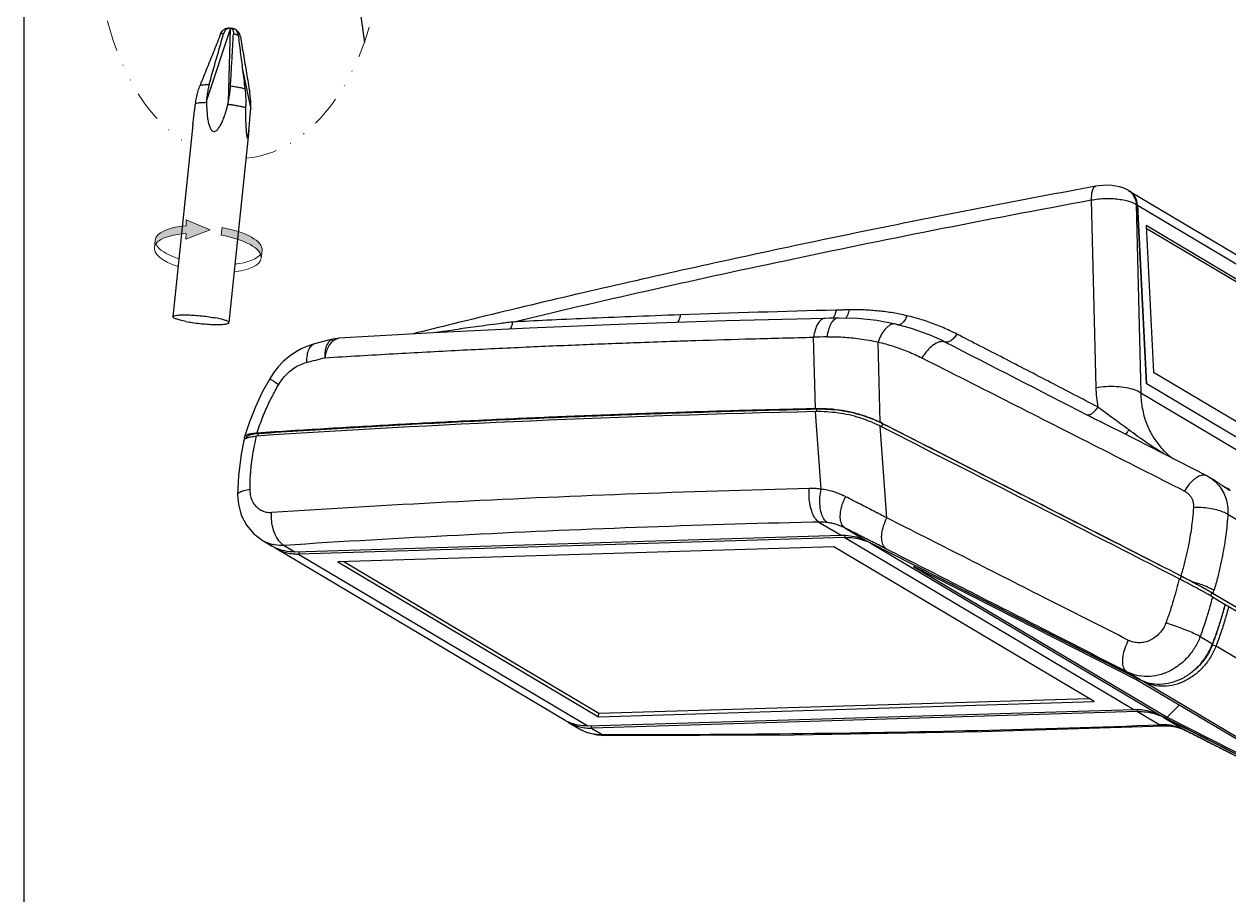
# Model space of a CAD drawing. Header units: millimetres. Extents: x -2947 to 97, y -3022 to 322.
# Drawn here: x -1674.3 to -1503.2, y -2295 to -2171.3 of the extents above; entities that cross this region are included whole.
import ezdxf

# ---------------------------------------------------------------- set-up
doc = ezdxf.new("R2010")
doc.units = ezdxf.units.MM
doc.linetypes.add('DIVIDE', pattern=[31.75, 12.7, -6.35, 0, -6.35, 0, -6.35])
doc.layers.get('0').update_dxf_attribs({"linetype": 'CONTINUOUS'})
doc.layers.get('Defpoints').update_dxf_attribs({"linetype": 'CONTINUOUS'})
doc.layers.add('02___PRT_ALL_AXES', color=7, linetype='CONTINUOUS')
doc.layers.add('hatch', color=56, linetype='CONTINUOUS', lineweight=9)
doc.layers.add('part', color=7, linetype='CONTINUOUS', lineweight=20)

msp = doc.modelspace()

# ---------------------------------------------------------------- hatches: boundary and pattern name
at = {"layer": 'part'}
for points in [[(-1651.3, -2199.95), (-1652.21, -2200.05), (-1653.05, -2200.21), (-1653.79, -2200.41), (-1654.43, -2200.66), (-1654.94, -2200.95), (-1655.33, -2201.26), (-1655.58, -2201.61), (-1655.69, -2201.98), (-1655.79, -2203.07), (-1655.73, -2202.8), (-1655.58, -2202.54), (-1655.29, -2202.22), (-1654.88, -2201.93), (-1654.35, -2201.67), (-1653.72, -2201.45), (-1652.99, -2201.27), (-1652.19, -2201.13), (-1651.31, -2201.03), (-1651.32, -2201.85), (-1647.89, -2200.53), (-1651.28, -2199.11), (-1651.3, -2199.95)], [(-1646.31, -2201.3), (-1645.34, -2201.5), (-1644.41, -2201.74), (-1643.56, -2202.02), (-1642.79, -2202.33), (-1642.13, -2202.67), (-1641.57, -2203.03), (-1641.13, -2203.4), (-1640.83, -2203.78), (-1640.65, -2204.16), (-1640.62, -2204.54), (-1640.51, -2203.45), (-1640.55, -2203.07), (-1640.72, -2202.69), (-1641.03, -2202.31), (-1641.46, -2201.93), (-1642.02, -2201.57), (-1642.69, -2201.24), (-1643.46, -2200.92), (-1644.31, -2200.64), (-1645.23, -2200.4), (-1646.2, -2200.2), (-1646.31, -2201.3)]]:
    msp.add_hatch(color=5, dxfattribs=at).paths.add_polyline_path(points, is_closed=False)

# ---------------------------------------------------------------- linework, layer by layer
at = {"color": 7}
for p, q in [((-1629.83, -2145.89), (-1625.98, -2173.91)), ((-1644.99, -2171.91), (-1648.39, -2182.19)), ((-1645.3, -2182.41), (-1644.99, -2171.91)), ((-1643.29, -2177.75), (-1642.13, -2183.38)), ((-1521.68, -2194.28), (-1522.15, -2194.35)), ((-1522.15, -2194.35), (-1522.15, -2194.35)), ((-1521.09, -2194.23), (-1521.68, -2194.28)), ((-1520.47, -2194.21), (-1521.09, -2194.23)), ((-1519.86, -2194.24), (-1520.47, -2194.21)), ((-1519.27, -2194.31), (-1519.86, -2194.24)), ((-1518.74, -2194.43), (-1519.27, -2194.31)), ((-1518.26, -2194.57), (-1518.74, -2194.43)), ((-1517.83, -2194.75), (-1518.26, -2194.57)), ((-1517.53, -2194.92), (-1517.83, -2194.75)), ((-1522.77, -2196.29), (-1522.12, -2222.97)), ((-1517.53, -2194.92), (-1517.36, -2195.02)), ((-1517.34, -2195.03), (-1478.08, -2218.37)), ((-1516.4, -2196.92), (-1516.24, -2197.01)), ((-1516.4, -2196.92), (-1515.75, -2223.7)), ((-1516.24, -2197.01), (-1514.98, -2222.36)), ((-1516.22, -2197.03), (-1476.96, -2220.37)), ((-1516.22, -2197.03), (-1514.95, -2222.38)), ((-1477.98, -2221.93), (-1514.98, -2199.93)), ((-1514.98, -2199.93), (-1513.94, -2220.74)), ((-1478.44, -2222.06), (-1514.96, -2200.34)), ((-1574.68, -2213.47), (-1588.7, -2213.94)), ((-1560.56, -2213.1), (-1574.68, -2213.47)), ((-1559.96, -2213.09), (-1560.56, -2213.1)), ((-1559.28, -2213.07), (-1559.96, -2213.09)), ((-1558.68, -2213.06), (-1559.28, -2213.07)), ((-1555.96, -2213.12), (-1558.68, -2213.06)), ((-1553.2, -2213.41), (-1555.96, -2213.12)), ((-1550.55, -2213.91), (-1553.2, -2213.41)), ((-1616.23, -2215.17), (-1629.59, -2215.92)), ((-1602.56, -2214.5), (-1616.23, -2215.17)), ((-1588.7, -2213.94), (-1602.56, -2214.5)), ((-1548.28, -2214.54), (-1550.55, -2213.91)), ((-1545.94, -2215.38), (-1548.28, -2214.54)), ((-1545.94, -2215.38), (-1545.94, -2215.38)), ((-1633.93, -2216.98), (-1634.87, -2217.39)), ((-1633.05, -2216.71), (-1633.93, -2216.98)), ((-1632.19, -2216.49), (-1633.05, -2216.71)), ((-1631.26, -2216.26), (-1632.19, -2216.49)), ((-1630.47, -2216.06), (-1631.26, -2216.26)), ((-1630.19, -2215.99), (-1630.47, -2216.06)), ((-1630.47, -2216.06), (-1630.47, -2216.06)), ((-1629.82, -2215.94), (-1630.19, -2215.99)), ((-1629.59, -2215.92), (-1629.82, -2215.94)), ((-1629.59, -2215.92), (-1629.59, -2215.92)), ((-1561.95, -2225.88), (-1562.21, -2215.78)), ((-1552.75, -2227.85), (-1553.05, -2216.46)), ((-1636.65, -2218.5), (-1637.46, -2219.2)), ((-1635.78, -2217.89), (-1636.65, -2218.5)), ((-1634.87, -2217.39), (-1635.78, -2217.89)), ((-1638.21, -2219.99), (-1638.88, -2220.84)), ((-1637.46, -2219.2), (-1638.21, -2219.99)), ((-1639.42, -2221.67), (-1640.48, -2223.6)), ((-1638.88, -2220.84), (-1639.42, -2221.67)), ((-1513.94, -2220.74), (-1476.94, -2242.74)), ((-1640.48, -2223.6), (-1641.45, -2225.66)), ((-1474.72, -2248.1), (-1515.75, -2223.7)), ((-1475.67, -2245.74), (-1514.98, -2222.36)), ((-1641.45, -2225.66), (-1642.3, -2227.77)), ((-1561.95, -2225.88), (-1561.87, -2225.88)), ((-1561.13, -2237.35), (-1561.93, -2226.35)), ((-1561.73, -2225.97), (-1561.87, -2225.88)), ((-1561.75, -2226.36), (-1561.73, -2225.97)), ((-1642.3, -2227.77), (-1642.96, -2229.79)), ((-1551.8, -2241.43), (-1552.74, -2228.41)), ((-1552.56, -2228.5), (-1552.35, -2228.06)), ((-1552.35, -2228.06), (-1552.49, -2227.98)), ((-1643.12, -2230.45), (-1643.5, -2232.39)), ((-1642.99, -2229.88), (-1643, -2229.95)), ((-1642.96, -2229.79), (-1642.99, -2229.88)), ((-1642.96, -2229.79), (-1642.79, -2229.7)), ((-1642.96, -2229.79), (-1642.96, -2229.79)), ((-1506.38, -2235.45), (-1518.47, -2229.26)), ((-1643.5, -2232.39), (-1643.88, -2235.45)), ((-1643.88, -2235.45), (-1643.98, -2238.16)), ((-1506.22, -2235.54), (-1506.38, -2235.45)), ((-1506.03, -2235.65), (-1506.22, -2235.54)), ((-1506.03, -2235.65), (-1505.48, -2235.97)), ((-1503.39, -2237.23), (-1503.2, -2237.33)), ((-1643.98, -2238.16), (-1643.88, -2239.47)), ((-1643.88, -2239.47), (-1643.46, -2241.05)), ((-1643.46, -2241.05), (-1642.73, -2242.45)), ((-1458.45, -2267.68), (-1503.38, -2240.97)), ((-1642.73, -2242.45), (-1641.75, -2243.64)), ((-1561.45, -2242.02), (-1562.4, -2242.04)), ((-1561.45, -2242.02), (-1558.29, -2243.9)), ((-1641.75, -2243.64), (-1640.52, -2244.58)), ((-1635.84, -2246.25), (-1558.29, -2243.9)), ((-1557.77, -2244.2), (-1635.33, -2246.56)), ((-1557.76, -2243.93), (-1557.77, -2244.2)), ((-1557.77, -2244.2), (-1516.71, -2268.62)), ((-1557.74, -2242.86), (-1554.67, -2244.69)), ((-1640.52, -2244.58), (-1639.07, -2245.44)), ((-1638.56, -2245.74), (-1597.49, -2270.16)), ((-1637.37, -2245.34), (-1635.84, -2246.25)), ((-1559.34, -2245.52), (-1629.73, -2247.66)), ((-1522.34, -2267.52), (-1559.34, -2245.52)), ((-1554.67, -2244.69), (-1515.84, -2264.4)), ((-1554.14, -2244.96), (-1554.16, -2244.99)), ((-1515.32, -2264.71), (-1554.16, -2244.99)), ((-1554.16, -2244.99), (-1513.09, -2269.41)), ((-1635.31, -2246.24), (-1635.33, -2246.56)), ((-1635.33, -2246.56), (-1594.26, -2270.98)), ((-1629.73, -2247.66), (-1592.73, -2269.66)), ((-1628.91, -2247.63), (-1592.7, -2269.17)), ((-1516.42, -2264.37), (-1548.02, -2248.32)), ((-1548.02, -2248.32), (-1511.99, -2269.75)), ((-1511.67, -2248.82), (-1510.05, -2249.66)), ((-1511.67, -2248.83), (-1509.94, -2249.72)), ((-1510.15, -2250.16), (-1509.94, -2249.72)), ((-1505.86, -2252.48), (-1505.6, -2252.07)), ((-1505.6, -2252.07), (-1459.9, -2279.24)), ((-1505.57, -2252.65), (-1503.77, -2253.72)), ((-1505.45, -2252.15), (-1459.74, -2279.33)), ((-1503.77, -2253.72), (-1503.78, -2253.76)), ((-1503.75, -2253.77), (-1503.78, -2253.75)), ((-1503.77, -2253.74), (-1503.57, -2253.86)), ((-1503.26, -2254.02), (-1503.75, -2253.77)), ((-1503.26, -2254.02), (-1462.19, -2278.44)), ((-1507.31, -2258.28), (-1505.57, -2259.31)), ((-1505.63, -2259.42), (-1505.57, -2259.46)), ((-1505.57, -2259.46), (-1505.06, -2259.62)), ((-1505.06, -2259.62), (-1463.99, -2284.04)), ((-1515.84, -2264.4), (-1517.7, -2263.29)), ((-1480.39, -2285.79), (-1516.42, -2264.37)), ((-1515.28, -2264.6), (-1515.32, -2264.71)), ((-1474.26, -2289.13), (-1515.32, -2264.71)), ((-1592.73, -2269.66), (-1522.34, -2267.52)), ((-1592.7, -2269.17), (-1523.13, -2267.06)), ((-1511.99, -2269.75), (-1510.29, -2268.02)), ((-1594.26, -2270.98), (-1516.71, -2268.62)), ((-1516.2, -2268.93), (-1593.75, -2271.28)), ((-1592.73, -2269.66), (-1592.7, -2269.17)), ((-1516.2, -2268.93), (-1516.18, -2268.65)), ((-1516.2, -2268.93), (-1513.03, -2270.81)), ((-1513.09, -2269.41), (-1474.26, -2289.13)), ((-1512.58, -2269.72), (-1512.56, -2269.68)), ((-1512.58, -2269.72), (-1509.51, -2271.54)), ((-1473.75, -2289.43), (-1512.58, -2269.72)), ((-1511.99, -2269.75), (-1480.39, -2285.79)), ((-1596.98, -2270.47), (-1595.53, -2271.33)), ((-1595.53, -2271.33), (-1594.47, -2271.85)), ((-1594.47, -2271.85), (-1592.99, -2272.25)), ((-1593.75, -2271.28), (-1593.73, -2270.96)), ((-1593.75, -2271.28), (-1592.23, -2272.19)), ((-1564.97, -2272.22), (-1538.3, -2271.75)), ((-1538.3, -2271.75), (-1512.45, -2270.96)), ((-1513.03, -2270.81), (-1512.45, -2270.96)), ((-1512.45, -2270.96), (-1512.2, -2270.95)), ((-1512.2, -2270.95), (-1511.71, -2270.97)), ((-1511.88, -2270.85), (-1511.43, -2271)), ((-1511.71, -2270.97), (-1511.43, -2271)), ((-1511.43, -2271), (-1511.43, -2271)), ((-1511.43, -2271), (-1510.83, -2271.09)), ((-1510.83, -2271.09), (-1510.03, -2271.32)), ((-1510.03, -2271.32), (-1509.43, -2271.58)), ((-1509.51, -2271.54), (-1509.43, -2271.58)), ((-1509.51, -2271.54), (-1509.43, -2271.58)), ((-1509.43, -2271.58), (-1509.43, -2271.58)), ((-1509.43, -2271.58), (-1507.46, -2272.58)), ((-1592.99, -2272.25), (-1591.8, -2272.34)), ((-1592.23, -2272.19), (-1591.8, -2272.34)), ((-1592.23, -2272.19), (-1591.8, -2272.19)), ((-1591.8, -2272.34), (-1564.97, -2272.22)), ((-1591.8, -2272.34), (-1591.8, -2272.34)), ((-1507.46, -2272.58), (-1505.42, -2273.61)), ((-1505.42, -2273.61), (-1503.87, -2274.39)), ((-1503.87, -2274.39), (-1503.8, -2274.43)), ((-1503.87, -2274.39), (-1493.12, -2279.83)), ((-1503.87, -2274.39), (-1503.8, -2274.43))]:
    msp.add_line(p, q, dxfattribs=at)
for centre, radius, start, end in [((-1645.03, -2172.84), 0.942, 133.4752, 135.5783), ((-1645.05, -2173.07), 1.17, 87.0431, 87.7535), ((-1645.03, -2172.33), 0.421, 82.5325, 84.135), ((-1644.93, -2173.49), 1.56, 69.2013, 74.0211), ((-1644.88, -2173.21), 1.27, 66.8207, 71.7325), ((-1644.85, -2173.14), 1.2, 58.0058, 66.814), ((-1644.86, -2173.16), 1.22, 55.0245, 58.0249), ((-1645.07, -2173.34), 1.5, 21.2222, 23.195), ((-1645.08, -2173.34), 1.5, 9.6315, 21.2265), ((-1638.4, -2184.11), 11.67, 171.4436, 172.8518), ((-1641.19, -2182.47), 7.2, 177.7717, 180.0031), ((-1654.32, -2180.58), 9.21, 346.7739, 348.5332), ((-1677.39, -2182.18), 34.57, 358.3704, 358.8454), ((-1653.2, -2182.75), 11.09, 355.2777, 356.715), ((-1518.63, -2196.76), 2.14, 53.9155, 59.1955), ((-1513.65, -4088.18), 1876.79, 91.38544, 92.06051), ((-1550.15, -2213.48), 0.547, 257.9293, 265.2177), ((-1556.97, -2242.7), 29.47, 62.9238, 68.0267), ((-1541.9, -3022.25), 806.73, 91.30743, 91.44206), ((-4475.31, -7950.27), 6439.85, 62.71701, 62.918896), ((-1504.36, -2222.55), 17.76, 181.3418, 190.1285), ((-1561.13, -2244.89), 18.5, 63.008, 65.1464), ((-1561.09, -2244.87), 18.96, 63.0094, 63.9169), ((-1642.5, -2230.79), 0.723, 121.9824, 125.855), ((-1637.73, -2239.88), 5.46, 239.2692, 256.6816), ((-1636.16, -2240.55), 5.69, 239.247, 243.9809), ((-1635.64, -2240.83), 5.72, 237.2869, 239.2504), ((-1636.17, -2240.57), 5.67, 243.986, 245.1724), ((-1557.39, -2251.36), 7.15, 63.0897, 67.801), ((-1635.53, -2240.2), 6.36, 266.9236, 271.7441), ((-1558.61, -2239.29), 54.69, 346.4004, 346.8285), ((-1514.28, -2256.01), 9.32, 338.4646, 338.7379), ((-1514.27, -2256.02), 9.31, 338.7378, 339.2501), ((-1559.34, -2239.08), 57.51, 339.2502, 339.3835), ((-1513.25, -2259.31), 5.71, 243.0985, 248.9521), ((-1513.22, -2259.23), 5.8, 248.9375, 249.5303), ((-1515.81, -2276.09), 7.15, 63.0897, 67.801), ((-1594.58, -2265.28), 5.69, 239.247, 243.9809), ((-1594.06, -2265.55), 5.72, 237.2869, 239.2504), ((-1594.59, -2265.29), 5.67, 243.986, 245.1724), ((-1593.95, -2264.92), 6.36, 266.9236, 271.7441), ((-1512.71, -2278.73), 7.93, 88.136, 92.3225), ((-1512.71, -2278.45), 7.65, 83.8099, 88.1207), ((-1512.67, -2278.05), 7.25, 79.0561, 83.7928), ((-1512.51, -2277.5), 6.67, 63.2248, 66.6718)]:
    msp.add_arc(centre, radius, start, end, dxfattribs=at)
for centre, major_axis, ratio, start_param, end_param in [((-1518.88, -2197.61), (-1.49, -2.6), 0.836608, 2.223423, 3.127142), ((-1518.88, -2197.6), (-1.55, -2.57), 0.84547, 2.243045, 3.151249), ((-1253.87, -2419.05), (-704.11, 76.31), 0.252127, -1.090816, -0.961105), ((-1254.42, -2407.95), (-719.62, 378.36), 0.027332, 5.090259, 5.154155), ((-1505.67, -2235.97), (-2.72, 1.44), 0.029724, 2.150455, 2.577509)]:
    msp.add_ellipse(centre, major_axis=major_axis, ratio=ratio, start_param=start_param, end_param=end_param, dxfattribs=at)
for points, start_tangent, end_tangent in [([(-1646.39, -2172.69), (-1646.23, -2172.4)], (0.37004, 0.929016), (0.590583, 0.806977)), ([(-1646.23, -2172.4), (-1646.04, -2172.19), (-1645.85, -2172.06)], (0.590583, 0.806977), (0.883066, 0.469248)), ([(-1645.7, -2172.18), (-1645.84, -2172.36), (-1645.97, -2172.64)], (-0.699973, -0.714169), (-0.273953, -0.961743)), ([(-1645.24, -2171.9), (-1645.39, -2171.92), (-1645.55, -2171.95), (-1645.74, -2172.01), (-1645.85, -2172.06)], (-0.999056, -0.043446), (-0.883052, -0.469275)), ([(-1645.01, -2171.91), (-1645.15, -2171.91), (-1645.32, -2171.94), (-1645.5, -2172.02), (-1645.68, -2172.15)], (-0.999232, 0.039178), (-0.725712, -0.687999)), ([(-1644.98, -2171.91), (-1644.92, -2171.92)], (0.991509, -0.130042), (0.960526, -0.278191)), ([(-1644.92, -2171.92), (-1644.86, -2171.95), (-1644.79, -2171.99), (-1644.74, -2172.04), (-1644.7, -2172.1)], (0.960526, -0.278191), (0.519257, -0.854618)), ([(-1644.67, -2171.95), (-1644.88, -2171.92)], (-0.982391, 0.186837), (-0.994217, 0.107387)), ([(-1644.7, -2172.1), (-1644.66, -2172.17)], (0.519257, -0.854618), (0.412578, -0.910922)), ([(-1644.5, -2171.99), (-1644.67, -2171.95)], (-0.961129, 0.2761), (-0.982391, 0.186837)), ([(-1644.66, -2172.17), (-1644.63, -2172.24), (-1644.61, -2172.33), (-1644.59, -2172.42), (-1644.58, -2172.52), (-1644.58, -2172.63), (-1644.58, -2172.74)], (0.412578, -0.910922), (-0.055184, -0.998476)), ([(-1644.27, -2172.09), (-1644.34, -2172.05), (-1644.38, -2172.03)], (-0.80387, 0.594805), (-0.934349, 0.356361)), ([(-1644.22, -2172.13), (-1644.27, -2172.09)], (-0.730883, 0.682503), (-0.80387, 0.594805)), ([(-1643.91, -2172.87), (-1643.93, -2172.75), (-1643.95, -2172.64), (-1643.98, -2172.54), (-1644.02, -2172.44), (-1644.06, -2172.35), (-1644.1, -2172.28), (-1644.15, -2172.21), (-1644.2, -2172.14), (-1644.22, -2172.13)], (-0.125086, 0.992146), (-0.730883, 0.682503)), ([(-1643.69, -2172.75), (-1643.83, -2172.5), (-1643.99, -2172.31), (-1644.16, -2172.16)], (-0.393869, 0.919167), (-0.819417, 0.573197)), ([(-1646.39, -2172.69), (-1647.33, -2175.05), (-1648.3, -2177.5), (-1649.31, -2180.03)], (-0.37004, -0.929016), (-0.368953, -0.929448)), ([(-1648.02, -2179.88), (-1647.32, -2177.39), (-1646.63, -2174.98), (-1645.97, -2172.64)], (0.272756, 0.962083), (0.273953, 0.961743)), ([(-1646.39, -2172.69), (-1646.23, -2172.66), (-1645.97, -2172.64)], (0.937725, 0.347378), (0.999741, 0.02274)), ([(-1644.99, -2180.1), (-1644.85, -2177.56), (-1644.71, -2175.1), (-1644.58, -2172.74)], (0.055968, 0.998433), (0.055184, 0.998476)), ([(-1644.21, -2172.8), (-1644.33, -2172.78), (-1644.45, -2172.76), (-1644.58, -2172.74)], (-0.982391, 0.186837), (-0.989878, 0.141922)), ([(-1644.21, -2172.8), (-1644.1, -2172.82), (-1644, -2172.84), (-1643.91, -2172.87)], (0.982391, -0.186837), (0.968437, -0.24926)), ([(-1643.91, -2172.87), (-1643.6, -2175.3), (-1643.28, -2177.84), (-1642.95, -2180.48)], (0.125086, -0.992146), (0.124327, -0.992241)), ([(-1643.59, -2173.09), (-1643.16, -2175.64), (-1642.72, -2178.27), (-1642.27, -2180.98)], (0.166946, -0.985966), (0.165859, -0.98615)), ([(-1649.94, -2182.38), (-1649.79, -2181.58), (-1649.58, -2180.8), (-1649.31, -2180.03)], (0.14882, 0.988864), (0.368953, 0.929448)), ([(-1649.31, -2180.03), (-1649.04, -2179.95), (-1648.6, -2179.9), (-1648.02, -2179.88)], (0.889401, 0.457128), (0.999972, 0.007446)), ([(-1648.02, -2179.88), (-1648.2, -2180.64), (-1648.32, -2181.41), (-1648.39, -2182.19)], (-0.272756, -0.962083), (-0.038701, -0.999251)), ([(-1645.3, -2182.41), (-1645.16, -2181.63), (-1645.05, -2180.86), (-1644.99, -2180.1)], (0.199182, 0.979962), (0.055968, 0.998433)), ([(-1644.99, -2180.1), (-1644.22, -2180.21), (-1643.53, -2180.34), (-1642.95, -2180.48)], (0.991165, -0.132638), (0.963217, -0.268725)), ([(-1642.95, -2180.48), (-1642.87, -2181.27), (-1642.83, -2182.08), (-1642.83, -2182.88)], (0.124327, -0.992241), (-0.020034, -0.999799)), ([(-1642.13, -2183.38), (-1642.11, -2182.59), (-1642.16, -2181.78), (-1642.27, -2180.98)], (0.057334, 0.998355), (-0.165859, 0.98615)), ([(-1650.34, -2185.6), (-1650.31, -2185.32), (-1650.27, -2184.97), (-1650.22, -2184.58), (-1650.17, -2184.16), (-1650.11, -2183.7), (-1650.05, -2183.21), (-1649.98, -2182.66)], (0.103731, 0.994605), (0.124453, 0.992225)), ([(-1648.39, -2182.47), (-1648.96, -2182.49), (-1649.43, -2182.52), (-1649.77, -2182.58), (-1649.98, -2182.66)], (-0.999998, 0.001992), (-0.83185, -0.555001)), ([(-1648.39, -2182.47), (-1648.38, -2183.01), (-1648.36, -2183.51), (-1648.33, -2183.96), (-1648.29, -2184.37), (-1648.24, -2184.75), (-1648.18, -2185.1), (-1648.11, -2185.41), (-1648.03, -2185.69), (-1647.94, -2185.94), (-1647.84, -2186.16), (-1647.72, -2186.35), (-1647.57, -2186.48), (-1647.41, -2186.55), (-1647.25, -2186.55), (-1647.08, -2186.48), (-1646.91, -2186.36), (-1646.76, -2186.19), (-1646.61, -2185.99), (-1646.46, -2185.76), (-1646.32, -2185.49), (-1646.17, -2185.2), (-1646.03, -2184.87), (-1645.9, -2184.51), (-1645.76, -2184.12), (-1645.62, -2183.68), (-1645.49, -2183.21), (-1645.36, -2182.69)], (0.000416, -1), (0.228996, 0.973427)), ([(-1645.36, -2182.69), (-1644.9, -2182.75), (-1644.43, -2182.82), (-1643.94, -2182.91)], (0.991963, -0.12653), (0.982391, -0.186837)), ([(-1643.94, -2182.91), (-1643.33, -2183.04), (-1642.84, -2183.17)], (0.982391, -0.186837), (0.95898, -0.283474)), ([(-1642.84, -2183.17), (-1642.85, -2183.72), (-1642.85, -2184.23), (-1642.85, -2184.69), (-1642.84, -2185.12), (-1642.83, -2185.51), (-1642.81, -2185.87), (-1642.79, -2186.2), (-1642.77, -2186.5), (-1642.75, -2186.76), (-1642.73, -2186.91)], (-0.028211, -0.999602), (0.116446, -0.993197)), ([(-1642.38, -2186.43), (-1642.36, -2186.18), (-1642.33, -2185.85), (-1642.3, -2185.5), (-1642.27, -2185.1), (-1642.23, -2184.66), (-1642.19, -2184.19), (-1642.15, -2183.66)], (0.103754, 0.994603), (0.082345, 0.996604)), ([(-1642.73, -2186.91), (-1642.72, -2187), (-1642.69, -2187.2), (-1642.66, -2187.35), (-1642.62, -2187.45), (-1642.58, -2187.47), (-1642.55, -2187.42), (-1642.51, -2187.31), (-1642.48, -2187.15), (-1642.45, -2186.96), (-1642.42, -2186.73), (-1642.39, -2186.47), (-1642.38, -2186.43)], (0.116446, -0.993197), (0.103754, 0.994603)), ([(-1522.15, -2194.35), (-1537.81, -2197.31), (-1553.3, -2200.39), (-1568.6, -2203.59), (-1583.72, -2206.91), (-1598.64, -2210.34), (-1613.35, -2213.88), (-1619.11, -2215.31)], (-0.983476, -0.181038), (-0.969903, -0.243491)), ([(-1522.15, -2194.35), (-1522.38, -2194.49), (-1522.61, -2194.88), (-1522.74, -2195.5), (-1522.77, -2196.29)], (-0.976382, -0.216049), (0.028761, -0.999586)), ([(-1604.95, -2213.62), (-1586.07, -2209.22), (-1566.34, -2204.91), (-1545.29, -2200.59), (-1522.77, -2196.29)], (0.972489, 0.232947), (0.983476, 0.181038)), ([(-1522.77, -2196.29), (-1521.76, -2196.15), (-1520.7, -2196.08), (-1519.65, -2196.1), (-1518.65, -2196.2), (-1517.75, -2196.38), (-1516.99, -2196.62), (-1516.4, -2196.92)], (0.983941, 0.178495), (0.835924, -0.548845)), ([(-1517.36, -2195.03), (-1516.99, -2195.37), (-1516.58, -2196.07), (-1516.4, -2196.92)], (0.808245, -0.588846), (0.049745, -0.998762)), ([(-1559.03, -2211.94), (-1559.18, -2212.58), (-1559.44, -2213.04), (-1559.48, -2213.09)], (-0.13918, -0.990267), (-0.684127, -0.729363)), ([(-1557.17, -2211.89), (-1557.79, -2211.91), (-1558.41, -2211.92), (-1559.03, -2211.94)], (-0.999733, -0.023086), (-0.999706, -0.024231)), ([(-1557.17, -2211.89), (-1557.33, -2212.53), (-1557.58, -2212.99), (-1557.68, -2213.1)], (-0.139466, -0.990227), (-0.751764, -0.659432)), ([(-1548.96, -2212.73), (-1549.94, -2212.52), (-1550.92, -2212.33), (-1551.93, -2212.18), (-1552.95, -2212.06), (-1553.98, -2211.97), (-1555.03, -2211.91), (-1556.09, -2211.89), (-1557.17, -2211.89)], (-0.973843, 0.227222), (-0.999734, -0.023082)), ([(-1604.95, -2213.62), (-1606.85, -2213.86), (-1608.58, -2214.09), (-1610.17, -2214.3), (-1611.65, -2214.51), (-1613.03, -2214.71), (-1614.29, -2214.9), (-1615.43, -2215.07), (-1615.97, -2215.15)], (-0.992258, -0.124198), (-0.988034, -0.154238)), ([(-1604.95, -2213.62), (-1605.12, -2214.28), (-1605.32, -2214.65)], (-0.135281, -0.990807), (-0.602185, -0.798357)), ([(-1581.13, -2212.6), (-1588.18, -2212.87), (-1594.5, -2213.13), (-1600.08, -2213.38), (-1604.95, -2213.62)], (-0.999351, -0.036009), (-0.99879, -0.049179)), ([(-1581.13, -2212.6), (-1581.3, -2213.26), (-1581.55, -2213.7)], (-0.137431, -0.990511), (-0.651461, -0.758682)), ([(-1560.56, -2213.1), (-1560.63, -2213.1), (-1561.15, -2213.34), (-1561.61, -2213.89), (-1561.97, -2214.73), (-1562.21, -2215.78)], (-0.999919, -0.01276), (-0.139229, -0.99026)), ([(-1558.68, -2213.06), (-1558.76, -2213.06), (-1559.27, -2213.3), (-1559.73, -2213.86), (-1560.08, -2214.69), (-1560.31, -2215.73)], (-0.999955, -0.00947), (-0.139481, -0.990225)), ([(-1548.96, -2212.73), (-1549.25, -2213.34), (-1549.62, -2213.78), (-1550, -2214.01), (-1550.2, -2214.02)], (-0.337792, -0.941221), (-0.996433, 0.084382)), ([(-1541.87, -2215.33), (-1542.84, -2214.85), (-1543.82, -2214.41), (-1544.82, -2214), (-1545.83, -2213.63), (-1546.86, -2213.3), (-1547.91, -2212.99), (-1548.96, -2212.73)], (-0.88936, 0.457207), (-0.97384, 0.227233)), ([(-1550.55, -2213.92), (-1550.91, -2213.9), (-1551.49, -2214.14), (-1552.08, -2214.68), (-1552.61, -2215.47), (-1553.05, -2216.46)], (-0.975212, 0.221271), (-0.340676, -0.940181)), ([(-1541.87, -2215.33), (-1542.27, -2215.88), (-1542.72, -2216.28), (-1543.16, -2216.48), (-1543.56, -2216.47)], (-0.505338, -0.862921), (-0.935795, 0.352545)), ([(-1521.85, -2225.68), (-1528.54, -2222.2), (-1535.22, -2218.75), (-1541.87, -2215.33)], (-0.887158, 0.461466), (-0.889357, 0.457213)), ([(-1633.05, -2216.71), (-1633.43, -2216.91), (-1633.86, -2217.46), (-1634.13, -2218.31), (-1634.2, -2219.36)], (-0.966116, -0.258109), (0.020352, -0.999793)), ([(-1631.55, -2218.69), (-1631.51, -2217.77), (-1631.34, -2217.03), (-1631.05, -2216.47), (-1630.66, -2216.13), (-1630.47, -2216.06)], (-0.036454, 0.999335), (0.970028, 0.242993)), ([(-1631.55, -2218.69), (-1631.32, -2217.73), (-1630.97, -2216.96), (-1630.53, -2216.37), (-1630.01, -2216.02), (-1629.59, -2215.92)], (0.148891, 0.988854), (0.997946, 0.064057)), ([(-1631.55, -2218.69), (-1621.84, -2218.12), (-1612.51, -2217.62), (-1603.53, -2217.19), (-1594.94, -2216.82), (-1586.76, -2216.51), (-1581.92, -2216.34)], (0.998116, 0.061361), (0.999434, 0.033636)), ([(-1581.92, -2216.34), (-1578.92, -2216.24), (-1570.93, -2216), (-1562.21, -2215.78)], (0.999434, 0.033636), (0.999722, 0.023582)), ([(-1560.31, -2215.73), (-1558.07, -2215.76), (-1555.66, -2215.99), (-1553.05, -2216.46)], (0.99974, 0.022814), (0.975147, -0.221559)), ([(-1553.05, -2216.46), (-1550.88, -2217.06), (-1548.8, -2217.81), (-1546.81, -2218.72)], (0.973788, -0.227459), (0.892311, -0.451421)), ([(-1543.56, -2216.47), (-1544.14, -2216.41), (-1544.81, -2216.64), (-1545.51, -2217.12), (-1546.2, -2217.84), (-1546.81, -2218.72)], (-0.937559, 0.347825), (-0.510105, -0.860112)), ([(-1634.2, -2219.36), (-1632.87, -2219.02), (-1631.55, -2218.69)], (0.968899, 0.247458), (0.969384, 0.245552)), ([(-1546.81, -2218.72), (-1534.24, -2225.08), (-1521.82, -2231.39), (-1509.54, -2237.62)], (0.892308, -0.451427), (0.891442, -0.453134)), ([(-1638.14, -2222.48), (-1637.53, -2221.6), (-1636.8, -2220.82), (-1635.99, -2220.18), (-1635.11, -2219.68), (-1634.2, -2219.36)], (0.510268, 0.860015), (0.968868, 0.247576)), ([(-1639.42, -2221.67), (-1639.26, -2221.78), (-1638.82, -2222.06), (-1638.14, -2222.48)], (-0.986934, -0.161123), (0.854531, -0.519401)), ([(-1641.2, -2229.34), (-1640.81, -2228.16), (-1640.39, -2227.06), (-1639.96, -2226.04), (-1639.53, -2225.09), (-1639.1, -2224.22), (-1638.65, -2223.37), (-1638.14, -2222.48)], (0.298547, 0.954395), (0.510184, 0.860065)), ([(-1515.75, -2223.7), (-1516.63, -2223.27), (-1517.81, -2222.96), (-1519.21, -2222.8), (-1520.69, -2222.8), (-1522.12, -2222.97)], (-0.819958, 0.572424), (-0.98423, -0.176896)), ([(-1515.75, -2223.7), (-1515.68, -2224.87), (-1515.52, -2225.94), (-1515.29, -2226.94), (-1514.98, -2227.9), (-1514.6, -2228.81), (-1514.14, -2229.69), (-1513.61, -2230.5), (-1513.03, -2231.26), (-1512.37, -2231.97), (-1511.6, -2232.67), (-1511.12, -2233.04)], (0.015738, -0.999876), (0.805381, -0.592758)), ([(-1641.2, -2229.34), (-1631.62, -2228.74), (-1621.95, -2228.18), (-1612.17, -2227.67), (-1602.3, -2227.21), (-1592.35, -2226.8), (-1582.3, -2226.45), (-1572.16, -2226.14), (-1561.95, -2225.88)], (0.997802, 0.066259), (0.999746, 0.022552)), ([(-1641.03, -2229.44), (-1628.23, -2228.63), (-1615.26, -2227.92), (-1602.11, -2227.3), (-1588.8, -2226.77), (-1575.34, -2226.32), (-1561.73, -2225.97)], (0.997799, 0.066312), (0.999746, 0.022552)), ([(-1553.36, -2228.11), (-1555.64, -2227.23), (-1558.73, -2226.54), (-1561.93, -2226.35)], (-0.907374, 0.420325), (-0.999746, -0.022552)), ([(-1561.87, -2225.88), (-1559.96, -2225.93), (-1558.08, -2226.15), (-1556.24, -2226.54), (-1554.46, -2227.11), (-1552.75, -2227.85)], (0.999747, 0.022481), (0.898155, -0.439678)), ([(-1561.73, -2225.97), (-1558.46, -2226.15), (-1555.31, -2226.86), (-1553.8, -2227.4), (-1552.35, -2228.06)], (0.999734, 0.023057), (0.891297, -0.453419)), ([(-1521.85, -2225.68), (-1522.21, -2226.18), (-1522.61, -2226.56), (-1523.01, -2226.78), (-1523.37, -2226.83)], (-0.514233, -0.85765), (-0.991411, 0.130784)), ([(-1518.47, -2229.26), (-1519.26, -2228.87), (-1520.44, -2228.29), (-1521.52, -2227.76), (-1522.5, -2227.27), (-1523.37, -2226.83)], (-0.890362, 0.455253), (-0.88874, 0.458411)), ([(-1517.44, -2228.93), (-1518.55, -2228.11), (-1519.54, -2227.4), (-1520.42, -2226.77), (-1521.19, -2226.19), (-1521.85, -2225.68)], (-0.802438, 0.596736), (-0.783296, 0.621649)), ([(-1552.49, -2227.98), (-1538.46, -2235.13), (-1524.31, -2242.36), (-1511.67, -2248.82)], (0.891051, -0.453904), (0.890141, -0.455685)), ([(-1552.35, -2228.06), (-1538.34, -2235.2), (-1524.2, -2242.43), (-1511.67, -2248.83)], (0.891057, -0.453891), (0.89015, -0.455668)), ([(-1517.44, -2228.93), (-1517.69, -2229.28), (-1517.88, -2229.48), (-1517.98, -2229.52)], (-0.55081, -0.834631), (-0.911338, 0.411658)), ([(-1512.38, -2232.39), (-1513.33, -2231.8), (-1514.88, -2230.77), (-1516.24, -2229.81), (-1517.44, -2228.93)], (-0.851525, 0.524314), (-0.802526, 0.596618)), ([(-1643.12, -2230.45), (-1643, -2230.26)], (0.255313, 0.966859), (0.718084, 0.695956)), ([(-1642.93, -2230.23), (-1642.98, -2230.15), (-1643.01, -2230.03), (-1643, -2229.95)], (-0.584703, 0.811248), (0.230954, 0.972965)), ([(-1643, -2229.95), (-1642.99, -2229.91), (-1642.92, -2229.8)], (0.230954, 0.972965), (0.681641, 0.731687)), ([(-1643, -2230.26), (-1642.93, -2230.2)], (0.718084, 0.695956), (0.810164, 0.586203)), ([(-1642.92, -2229.8), (-1642.79, -2229.7)], (0.681641, 0.731687), (0.840956, 0.541103)), ([(-1642.89, -2230.17), (-1642.71, -2230.09)], (0.847891, 0.53017), (0.932602, 0.360907)), ([(-1642.79, -2229.7), (-1642.59, -2229.6), (-1642.32, -2229.51), (-1642, -2229.44), (-1641.62, -2229.38), (-1641.2, -2229.34)], (0.85159, 0.524208), (0.997802, 0.066259)), ([(-1642.72, -2230.06), (-1642.72, -2230.02), (-1642.7, -2229.95), (-1642.66, -2229.89), (-1642.61, -2229.84), (-1642.53, -2229.78), (-1642.35, -2229.68), (-1642.1, -2229.6), (-1641.79, -2229.53), (-1641.43, -2229.47), (-1641.03, -2229.44)], (0.021726, 0.999764), (0.997792, 0.06641)), ([(-1642.71, -2230.09), (-1642.63, -2230.06), (-1642.04, -2229.91), (-1641.28, -2229.82)], (0.932602, 0.360907), (0.997799, 0.066311)), ([(-1642.22, -2237.35), (-1642.2, -2236.33), (-1642.15, -2235.26), (-1642.04, -2234.07), (-1641.87, -2232.78), (-1641.63, -2231.36), (-1641.28, -2229.82)], (-0.000805, 1), (0.243636, 0.969867)), ([(-1641.05, -2229.81), (-1641.05, -2229.68), (-1641.03, -2229.44)], (0.058314, 0.998298), (0.060206, 0.998186)), ([(-1506.38, -2235.45), (-1506.86, -2235.35), (-1507.5, -2235.53), (-1508.2, -2236), (-1508.9, -2236.71), (-1509.54, -2237.62)], (-0.893478, 0.449107), (-0.51983, -0.85427)), ([(-1506.02, -2235.65), (-1505.4, -2236.09), (-1504.66, -2236.82), (-1504.09, -2237.67), (-1503.67, -2238.64), (-1503.43, -2239.73), (-1503.38, -2240.97)], (0.858716, -0.512452), (-0.052268, -0.998633)), ([(-1643.97, -2238.16), (-1643.96, -2238.06), (-1643.68, -2237.78), (-1643.08, -2237.54), (-1642.22, -2237.35)], (-0.067318, 0.997732), (0.986678, 0.162687)), ([(-1639.16, -2240.69), (-1639.86, -2240.65), (-1640.51, -2240.44), (-1641.09, -2240.06), (-1641.57, -2239.54), (-1641.92, -2238.89), (-1642.14, -2238.15), (-1642.22, -2237.35)], (-0.997789, -0.06646), (-0.000974, 1)), ([(-1562.81, -2237.27), (-1588.85, -2238.08), (-1614.32, -2239.22), (-1639.16, -2240.69)], (-0.999701, -0.024456), (-0.997775, -0.066677)), ([(-1561.45, -2242.02), (-1561.96, -2241.51), (-1562.38, -2240.7), (-1562.68, -2239.66), (-1562.83, -2238.47), (-1562.81, -2237.27)], (-0.849465, 0.527645), (0.087565, 0.996159)), ([(-1561.13, -2237.35), (-1561.68, -2237.29), (-1562.24, -2237.27), (-1562.81, -2237.27)], (-0.992175, 0.124853), (-0.999701, -0.024455)), ([(-1560.25, -2242.09), (-1560.73, -2241.58), (-1561.08, -2240.77), (-1561.28, -2239.73), (-1561.29, -2238.55), (-1561.13, -2237.35)], (-0.848775, 0.528754), (0.207569, 0.97822)), ([(-1557.65, -2238.42), (-1558.19, -2238.17), (-1558.8, -2237.92), (-1559.49, -2237.69), (-1560.27, -2237.5), (-1561.13, -2237.35)], (-0.889881, 0.456192), (-0.991813, 0.127696)), ([(-1509.54, -2237.62), (-1509.13, -2237.89), (-1508.8, -2238.21), (-1508.55, -2238.58), (-1508.37, -2238.99), (-1508.27, -2239.46), (-1508.26, -2239.99)], (0.891371, -0.453275), (-0.071774, -0.997421)), ([(-1503.39, -2237.39), (-1503.58, -2237.26), (-1503.82, -2237.1), (-1504.1, -2236.9), (-1504.41, -2236.68), (-1504.74, -2236.45), (-1505.11, -2236.2), (-1505.48, -2235.97)], (-0.859527, 0.51109), (-0.859511, 0.511118)), ([(-1502.98, -2237.53), (-1503.01, -2237.55), (-1503.1, -2237.53), (-1503.22, -2237.48), (-1503.39, -2237.39)], (-0.436717, -0.899599), (-0.859527, 0.51109)), ([(-1557.74, -2242.86), (-1558.17, -2242.38), (-1558.39, -2241.62), (-1558.37, -2240.64), (-1558.12, -2239.54), (-1557.65, -2238.42)], (-0.857257, 0.514889), (0.453651, 0.891179)), ([(-1551.8, -2241.43), (-1553.63, -2240.49), (-1555.56, -2239.5), (-1557.65, -2238.42)], (-0.888706, 0.458477), (-0.889882, 0.456191)), ([(-1637.37, -2245.34), (-1638, -2244.85), (-1638.53, -2244.06), (-1638.93, -2243.04), (-1639.14, -2241.89), (-1639.16, -2240.69)], (-0.896966, 0.442099), (0.069711, 0.997567)), ([(-1508.26, -2239.99), (-1508.35, -2241.1), (-1508.48, -2242.24), (-1508.65, -2243.5), (-1508.89, -2244.87), (-1509.19, -2246.35), (-1509.57, -2247.94), (-1510.05, -2249.66)], (-0.071941, -0.997409), (-0.286305, -0.958138)), ([(-1503.38, -2240.97), (-1504.04, -2240.6), (-1504.94, -2240.3), (-1506, -2240.09), (-1507.14, -2239.98), (-1508.26, -2239.99)], (-0.805621, 0.592431), (-0.998177, -0.06036)), ([(-1503.38, -2240.97), (-1503.48, -2242.2), (-1503.62, -2243.47), (-1503.81, -2244.87), (-1504.07, -2246.4), (-1504.4, -2248.06), (-1504.82, -2249.83), (-1505.35, -2251.75)], (-0.068668, -0.99764), (-0.285841, -0.958277)), ([(-1562.4, -2242.04), (-1587.35, -2242.8), (-1612.67, -2243.91), (-1637.37, -2245.34)], (-0.999715, -0.023866), (-0.99785, -0.065544)), ([(-1560.25, -2242.09), (-1560.64, -2242.04), (-1561.04, -2242.02), (-1561.45, -2242.02)], (-0.991564, 0.129615), (-0.999787, -0.02066)), ([(-1557.74, -2242.86), (-1558.13, -2242.68), (-1558.57, -2242.5), (-1559.07, -2242.33), (-1559.63, -2242.19), (-1560.25, -2242.09)], (-0.890621, 0.454747), (-0.991563, 0.129623)), ([(-1551.84, -2245.86), (-1552.29, -2245.38), (-1552.51, -2244.62), (-1552.5, -2243.65), (-1552.25, -2242.55), (-1551.8, -2241.43)], (-0.857743, 0.514078), (0.450878, 0.892586)), ([(-1517.47, -2258.82), (-1529.49, -2252.73), (-1540.93, -2246.93), (-1551.8, -2241.43)], (-0.891676, 0.452673), (-0.892476, 0.451096)), ([(-1558.29, -2243.9), (-1557.02, -2243.96), (-1555.81, -2244.23), (-1554.67, -2244.69)], (0.99954, 0.030312), (0.891654, -0.452718)), ([(-1557.77, -2244.2), (-1556.51, -2244.27), (-1555.3, -2244.53), (-1554.69, -2244.75)], (0.99954, 0.030312), (0.925832, -0.377934)), ([(-1551.84, -2245.86), (-1553.7, -2244.92), (-1555.64, -2243.93), (-1557.74, -2242.86)], (-0.891058, 0.45389), (-0.890909, 0.454182)), ([(-1637.37, -2245.34), (-1638.79, -2245.24), (-1638.99, -2245.2)], (-0.998878, -0.047365), (-0.972818, 0.231571)), ([(-1638.56, -2245.74), (-1638.15, -2245.97), (-1636.79, -2246.43), (-1635.87, -2246.55)], (0.859414, -0.511281), (0.998551, -0.053818)), ([(-1635.84, -2246.25), (-1637.3, -2246.13), (-1638.55, -2245.71)], (-0.99954, -0.030312), (-0.907572, 0.419897)), ([(-1517.7, -2263.29), (-1529.66, -2257.18), (-1541.04, -2251.37), (-1551.84, -2245.86)], (-0.890287, 0.4554), (-0.891058, 0.45389)), ([(-1510.31, -2250.08), (-1510.67, -2251.56), (-1511.1, -2253.08), (-1511.59, -2254.66), (-1512.18, -2256.35)], (-0.22308, -0.9748), (-0.346657, -0.937992)), ([(-1505.57, -2252.65), (-1505.97, -2252.41), (-1506.47, -2252.13), (-1507.05, -2251.81), (-1507.68, -2251.46), (-1508.34, -2251.11), (-1509.01, -2250.75), (-1509.68, -2250.41), (-1510.31, -2250.08)], (-0.859527, 0.51109), (-0.890112, 0.455741)), ([(-1510.05, -2249.66), (-1509.73, -2249.82), (-1509.4, -2249.99), (-1509.07, -2250.16), (-1508.72, -2250.34), (-1508.38, -2250.53)], (0.890106, -0.455753), (0.882963, -0.469443)), ([(-1509.94, -2249.72), (-1509.5, -2249.95), (-1509.05, -2250.18), (-1508.59, -2250.42), (-1508.13, -2250.67), (-1507.69, -2250.91), (-1507.26, -2251.14), (-1506.85, -2251.36), (-1506.48, -2251.57), (-1506.14, -2251.76), (-1505.85, -2251.93), (-1505.6, -2252.07)], (0.890109, -0.455747), (0.859527, -0.511091)), ([(-1508.38, -2250.53), (-1507.92, -2250.77), (-1507.48, -2251.01), (-1507.06, -2251.24), (-1506.67, -2251.45), (-1506.31, -2251.65), (-1505.99, -2251.84), (-1505.7, -2252), (-1505.45, -2252.15)], (0.882649, -0.470033), (0.859527, -0.51109)), ([(-1505.35, -2251.75), (-1505.9, -2251.44), (-1506.61, -2251.12), (-1507.46, -2250.81), (-1508.38, -2250.53)], (-0.829259, 0.558864), (-0.963538, 0.267571)), ([(-1505.57, -2252.65), (-1506.05, -2254.44), (-1506.62, -2256.29), (-1507.31, -2258.28)], (-0.244228, -0.969718), (-0.345507, -0.938416)), ([(-1503.78, -2253.76), (-1504.3, -2255.6), (-1504.9, -2257.46), (-1505.57, -2259.31)], (-0.257749, -0.966212), (-0.354287, -0.935137)), ([(-1505.52, -2259.33), (-1504.89, -2257.58), (-1504.29, -2255.68), (-1503.75, -2253.77)], (0.35211, 0.935959), (0.254182, 0.967156)), ([(-1503.26, -2254.02), (-1503.79, -2255.9), (-1504.39, -2257.77), (-1505.06, -2259.62)], (-0.256991, -0.966414), (-0.354287, -0.935137)), ([(-1512.18, -2256.35), (-1512.55, -2257.12), (-1513.07, -2257.81), (-1513.7, -2258.38), (-1514.42, -2258.81), (-1515.19, -2259.08), (-1515.98, -2259.17), (-1516.76, -2259.08), (-1517.47, -2258.82)], (-0.346828, -0.937929), (-0.89177, 0.452488)), ([(-1507.31, -2258.28), (-1508.01, -2257.93), (-1508.93, -2257.53), (-1509.99, -2257.11), (-1511.11, -2256.7), (-1512.18, -2256.35)], (-0.87693, 0.480618), (-0.954293, 0.298872)), ([(-1517.7, -2263.29), (-1518.11, -2262.82), (-1518.29, -2262.06), (-1518.24, -2261.07), (-1517.96, -2259.95), (-1517.47, -2258.82)], (-0.854999, 0.51863), (0.464773, 0.88543)), ([(-1507.31, -2258.28), (-1508.06, -2259.82), (-1509.08, -2261.2), (-1510.33, -2262.35), (-1511.74, -2263.22), (-1513.26, -2263.76), (-1514.81, -2263.96), (-1516.32, -2263.8), (-1517.7, -2263.29)], (-0.349598, -0.9369), (-0.890977, 0.454048)), ([(-1505.06, -2259.62), (-1505.81, -2261.16), (-1506.82, -2262.54), (-1508.06, -2263.69), (-1509.46, -2264.57), (-1510.95, -2265.13), (-1512.47, -2265.34), (-1513.95, -2265.2), (-1515.32, -2264.71)], (-0.354287, -0.935137), (-0.891654, 0.452718)), ([(-1515.25, -2264.66), (-1514.46, -2264.89), (-1512.98, -2265.03), (-1511.46, -2264.82), (-1509.97, -2264.27), (-1508.57, -2263.39), (-1507.33, -2262.23), (-1506.32, -2260.86), (-1505.61, -2259.43)], (0.936857, -0.349714), (0.367075, 0.930191)), ([(-1505.57, -2259.46), (-1506.38, -2261.07), (-1507.51, -2262.49), (-1508.2, -2263.11)], (-0.354287, -0.935137), (-0.777329, -0.629094)), ([(-1516.71, -2268.62), (-1515.44, -2268.69), (-1514.23, -2268.95), (-1513.09, -2269.41)], (0.99954, 0.030312), (0.891654, -0.452718)), ([(-1516.2, -2268.93), (-1514.93, -2268.99), (-1513.72, -2269.25), (-1513.11, -2269.47)], (0.99954, 0.030312), (0.925832, -0.377934)), ([(-1596.98, -2270.47), (-1596.57, -2270.69), (-1595.21, -2271.15), (-1594.29, -2271.27)], (0.859414, -0.511281), (0.998551, -0.053818)), ([(-1594.26, -2270.98), (-1595.72, -2270.85), (-1596.97, -2270.44)], (-0.99954, -0.030312), (-0.907572, 0.419897)), ([(-1595.53, -2271.33), (-1595.11, -2271.56), (-1593.73, -2272.04), (-1592.23, -2272.19)], (0.859657, -0.510872), (0.999903, 0.013948)), ([(-1591.8, -2272.19), (-1565.33, -2272.06), (-1538.91, -2271.6), (-1513.03, -2270.81)], (0.999999, -0.001247), (0.999301, 0.037389)), ([(-1511.29, -2270.93), (-1510.76, -2271.06), (-1510.29, -2271.21), (-1509.87, -2271.37)], (0.981767, -0.190091), (0.918234, -0.396038)), ([(-1509.43, -2271.58), (-1507.5, -2272.55), (-1505.65, -2273.49), (-1503.87, -2274.39)], (0.892433, -0.451179), (0.892273, -0.451496)), ([(-1503.8, -2274.43), (-1493.56, -2279.61), (-1482.89, -2284.99), (-1474.34, -2289.3)], (0.892275, -0.451492), (0.893077, -0.449904))]:
    msp.add_spline(points, degree=3, dxfattribs=dict(at, start_tangent=start_tangent, end_tangent=end_tangent))
at = {"layer": '02___PRT_ALL_AXES', "color": 7}
for p, q in [((-1650.34, -2185.6), (-1653.19, -2212.88)), ((-1642.38, -2186.43), (-1645.23, -2213.7))]:
    msp.add_line(p, q, dxfattribs=at)
for points, start_tangent, end_tangent in [([(-1653.19, -2212.87), (-1653.19, -2212.86), (-1653.01, -2212.73), (-1652.58, -2212.65), (-1651.91, -2212.6), (-1651.07, -2212.61), (-1650.09, -2212.66), (-1649.06, -2212.75), (-1648.03, -2212.88), (-1647.09, -2213.04)], (-0.065301, 0.997866), (0.982391, -0.186837)), ([(-1651.33, -2213.54), (-1652.13, -2213.36), (-1652.73, -2213.19), (-1653.09, -2213.01), (-1653.19, -2212.87)], (-0.982391, 0.186837), (-0.065301, 0.997866)), ([(-1651.33, -2213.54), (-1650.39, -2213.7), (-1649.37, -2213.83), (-1648.33, -2213.92), (-1647.36, -2213.97), (-1646.51, -2213.97), (-1645.85, -2213.93), (-1645.41, -2213.84), (-1645.24, -2213.72), (-1645.24, -2213.7)], (0.982391, -0.186837), (-0.065301, 0.997866)), ([(-1645.24, -2213.7), (-1645.33, -2213.56), (-1645.69, -2213.39), (-1646.29, -2213.21), (-1647.09, -2213.04)], (-0.065301, 0.997866), (-0.982391, 0.186837))]:
    msp.add_spline(points, degree=3, dxfattribs=dict(at, start_tangent=start_tangent, end_tangent=end_tangent))
at = {"layer": 'Defpoints'}
msp.add_line((-1674.3, -2423.54), (-1674.3, -2056.46), dxfattribs=at)
at = {"layer": 'hatch', "color": 4, "linetype": 'DIVIDE', "ltscale": 0.35}
msp.add_ellipse((-1643.68, -2158.57), major_axis=(-0.33, -31.84), ratio=0.637388, start_param=0.059682, end_param=5.948653, dxfattribs=at)
at = {"layer": 'part'}
for p, q in [((-1651.3, -2199.95), (-1651.28, -2199.11)), ((-1651.28, -2199.11), (-1647.89, -2200.53)), ((-1647.89, -2200.53), (-1651.32, -2201.85)), ((-1651.32, -2201.85), (-1651.31, -2201.03)), ((-1646.31, -2201.3), (-1646.2, -2200.2)), ((-1655.79, -2203.07), (-1655.69, -2201.98)), ((-1640.62, -2204.54), (-1640.51, -2203.45))]:
    msp.add_line(p, q, dxfattribs=at)
for centre, start_param, end_param in [((-1648.1, -2202.71), -1.101465, 0), ((-1648.21, -2203.8), -1.114429, 1.013399), ((-1648.21, -2203.8), 2.118606, 4.494708), ((-1648.1, -2202.71), 3.141593, 4.494708), ((-1648.1, -2202.71), 0.201358, 1.014699), ((-1648.1, -2202.71), 2.119904, 2.940235)]:
    msp.add_ellipse(centre, major_axis=(-7.59, 0.73), ratio=0.359944, start_param=start_param, end_param=end_param, dxfattribs=at)

doc.saveas('drawing.dxf')
